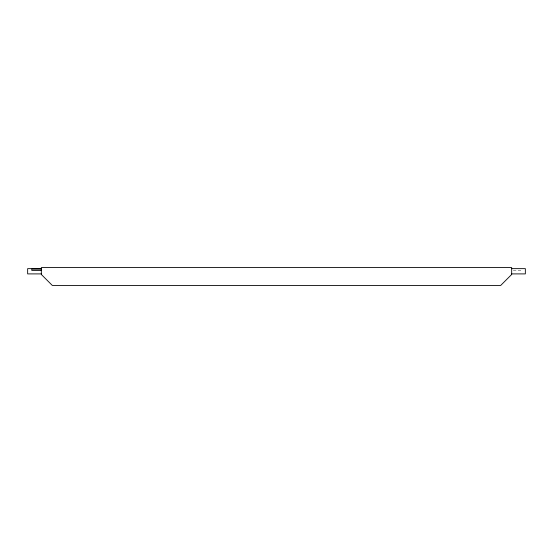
<?xml version="1.0" encoding="UTF-8"?>
<svg xmlns="http://www.w3.org/2000/svg" width="553" height="553" viewBox="0 0 553 553"><rect width="100%" height="100%" fill="white"/><g stroke="black" fill="none" stroke-linecap="round" stroke-linejoin="round"><path stroke-width="0.41" stroke-dasharray="2.77 2.07" d="M513.267 270.396L521.23 270.396L521.23 269.104"/><path stroke-width="0.83" d="M41.33 268.64L27.65 268.64L27.65 273.901L41.33 273.901M511.67 268.64L525.35 268.64L525.35 273.901L511.67 273.901M41.33 269.104L31.77 269.104L31.77 270.396L41.33 270.396M511.67 274.468L500.714 285.424L52.286 285.424L41.33 274.468L41.33 267.576L511.67 267.576L511.67 274.468"/></g></svg>
